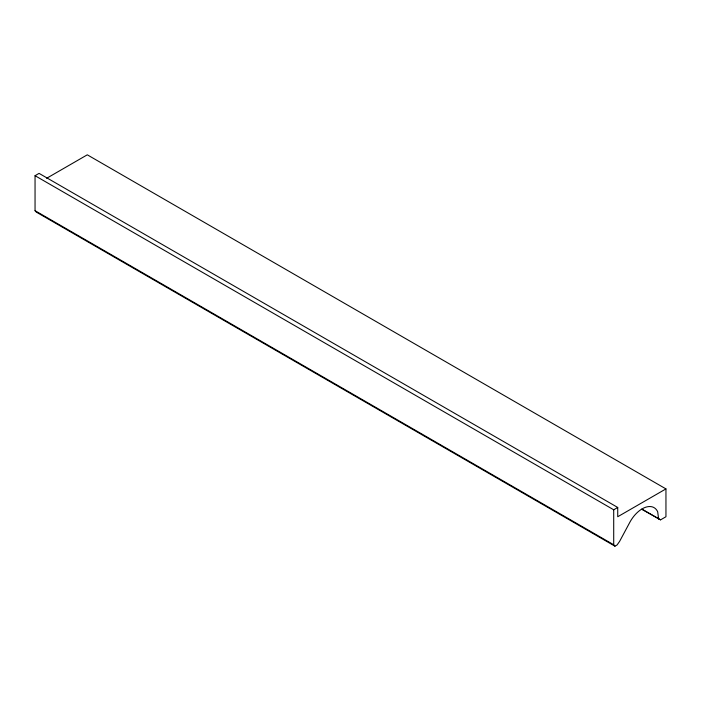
<?xml version="1.0" encoding="UTF-8"?>
<svg xmlns="http://www.w3.org/2000/svg" width="701" height="701" viewBox="0 0 701 701"><rect width="100%" height="100%" fill="white"/><g stroke="black" fill="none" stroke-linecap="round" stroke-linejoin="round"><path stroke-width="1.05" d="M658.625 519.02L657.687 511.783A23.703 13.687 -60 0 0 629.314 523.27L619.579 541.426L617.064 544.966L614.952 546.184L36.294 212.096L35.05 210.677L35.05 175.697L39.072 173.375L617.73 507.463L617.73 516.742L665.95 488.904L665.95 516.742L660.57 519.853L641.581 509.18M46.634 178.291L87.292 154.816L665.95 488.904M35.05 175.697L613.708 509.785L617.73 507.463M642.572 509.461L660.57 519.853M35.05 210.677L613.708 544.765L614.952 546.184M613.708 509.785L613.708 544.765"/></g></svg>
